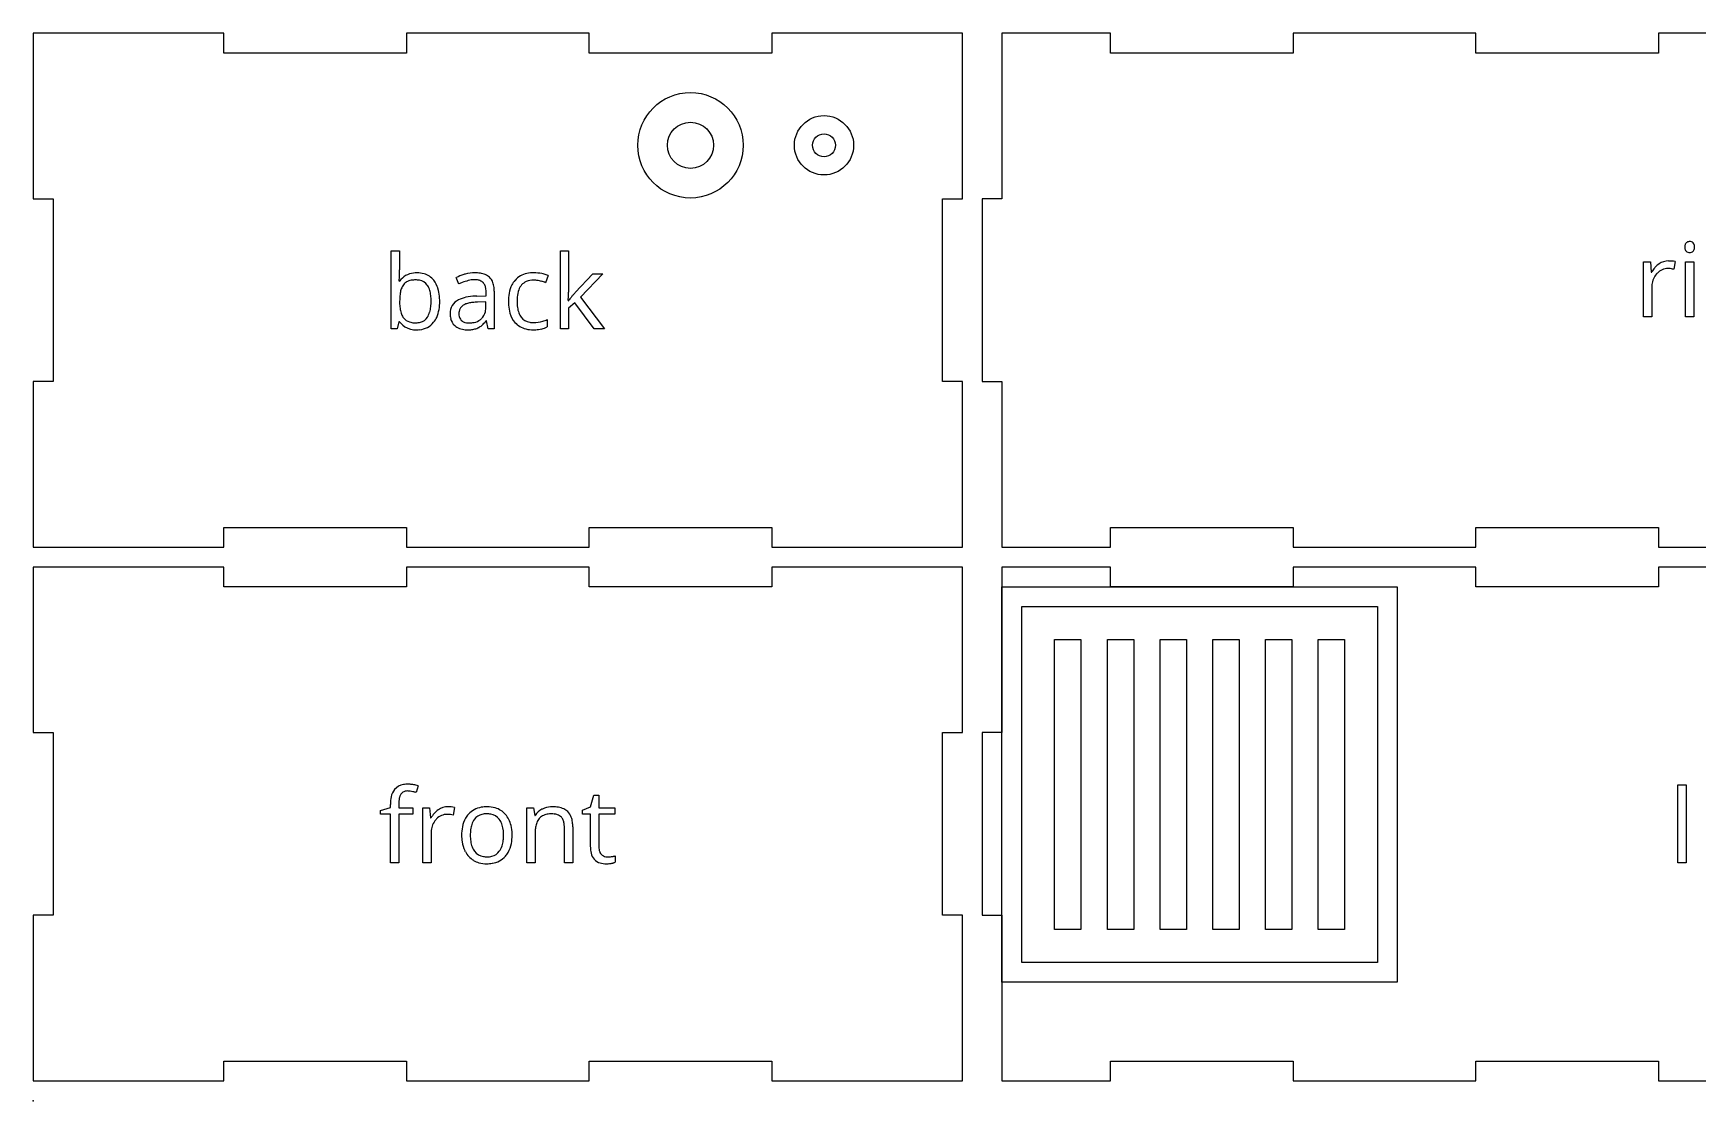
# Model space of a CAD drawing. Header units: centimetres. Extents: x 0 to 52.1, y 0 to 47.2.
# Drawn here: x 0 to 25.26, y 0 to 16.2 of the extents above; entities that cross this region are included whole.
import ezdxf

# ---------------------------------------------------------------- set-up
doc = ezdxf.new("R2010")
doc.units = ezdxf.units.CM
doc.header["$MEASUREMENT"] = 0
for name, color, linetype in [('box v5_back_labelLayer', 7, 'Continuous'), ('box v5_back_outsideCutPath', 7, 'Continuous'), ('box v5_front_labelLayer', 7, 'Continuous'), ('box v5_front_outsideCutPath', 7, 'Continuous'), ('box v5_left_labelLayer', 7, 'Continuous'), ('box v5_left_outsideCutPath', 7, 'Continuous'), ('box v5_right_labelLayer', 7, 'Continuous'), ('box v5_right_outsideCutPath', 7, 'Continuous'), ('box v5_Sketch13', 7, 'Continuous'), ('box v5_Sketch15', 7, 'Continuous'), ('box v5_Sketch16', 7, 'Continuous'), ('box v5_Sketch17', 7, 'Continuous'), ('box v5_Sketch18', 7, 'Continuous'), ('box v5_Sketch19', 7, 'Continuous')]:
    doc.layers.add(name, color=color, linetype=linetype)

msp = doc.modelspace()

# ---------------------------------------------------------------- linework, layer by layer
at = {"layer": 'box v5_back_labelLayer'}
for p, q in [((5.433, 11.715), (5.433, 12.9)), ((5.433, 12.9), (5.559, 12.9)), ((5.559, 12.9), (5.559, 12.612)), ((7.999, 12.9), (8.124, 12.9)), ((7.999, 11.715), (7.999, 12.9)), ((8.124, 12.9), (8.124, 12.272)), ((5.553, 12.439), (5.559, 12.439)), ((6.459, 12.395), (6.42, 12.492)), ((7.813, 12.522), (7.774, 12.414)), ((8.224, 12.264), (8.493, 12.55)), ((8.644, 12.55), (8.305, 12.194)), ((8.493, 12.55), (8.644, 12.55)), ((6.731, 12.211), (6.873, 12.215)), ((6.869, 12.126), (6.743, 12.12)), ((6.869, 12.05), (6.869, 12.126)), ((6.873, 12.215), (6.873, 12.267)), ((6.996, 12.285), (6.996, 11.715)), ((8.118, 12.142), (8.124, 12.142)), ((8.305, 12.194), (8.667, 11.715)), ((8.219, 12.11), (8.124, 12.027)), ((8.124, 12.027), (8.124, 11.715)), ((8.514, 11.715), (8.219, 12.11)), ((5.524, 11.715), (5.433, 11.715)), ((5.55, 11.822), (5.524, 11.715)), ((5.559, 11.822), (5.55, 11.822)), ((6.877, 11.834), (6.871, 11.834)), ((6.902, 11.715), (6.877, 11.834)), ((6.996, 11.715), (6.902, 11.715)), ((7.801, 11.855), (7.801, 11.743)), ((8.124, 11.715), (7.999, 11.715)), ((8.667, 11.715), (8.514, 11.715))]:
    msp.add_line(p, q, dxfattribs=at)
for centre, radius, start, end in [((3.979, 12.563), 1.58, 355.4715, 355.6527), ((3.657, 12.585), 1.902, 355.7238, 358.1259), ((2.923, 12.61), 2.636, 358.1123, 0.0485), ((5.795, 12.274), 0.287, 95.1835, 145.1109), ((5.79, 12.254), 0.216, 143.3382, 161.256), ((5.75, 12.281), 0.168, 120.1403, 142.4249), ((5.774, 12.235), 0.22, 100.4469, 119.6701), ((5.8, 12.102), 0.355, 89.5732, 100.7324), ((5.82, 12.132), 0.432, 89.8743, 96.8145), ((5.805, 12.165), 0.292, 78.6781, 90.375), ((5.825, 12.177), 0.386, 74.2393, 90.5624), ((5.83, 12.271), 0.184, 35.5408, 79.8011), ((5.851, 12.271), 0.289, 38.5631, 74.067), ((5.809, 12.256), 0.21, 32.7036, 35.5241), ((5.785, 12.22), 0.373, 16.4709, 38.4075), ((6.697, 11.979), 0.583, 106.3569, 118.335), ((6.83, 11.634), 0.847, 112.2122, 115.9641), ((6.747, 11.843), 0.621, 103.6227, 112.432), ((6.722, 11.902), 0.664, 104.5163, 106.5489), ((6.703, 11.978), 0.586, 90.0714, 104.6521), ((6.698, 12.048), 0.412, 90.4485, 103.7666), ((6.696, 12.147), 0.312, 83.6507, 90.1753), ((6.706, 12.03), 0.534, 81.568, 90.3249), ((6.709, 12.252), 0.207, 70.5716, 83.9929), ((6.736, 12.325), 0.128, 42.7296, 71.038), ((6.737, 12.231), 0.331, 68.2274, 81.7494), ((6.724, 12.319), 0.141, 20.4094, 41.4479), ((6.78, 12.338), 0.215, 47.8683, 68.2934), ((6.787, 12.352), 0.2, 19.2331, 46.6741), ((6.67, 12.308), 0.324, 6.3379, 19.6815), ((7.665, 12.177), 0.451, 153.0875, 170.1051), ((7.573, 12.221), 0.349, 138.655, 152.6854), ((7.555, 12.233), 0.327, 101.4913, 138.3134), ((7.569, 12.239), 0.212, 114.4266, 161.6633), ((7.589, 12.173), 0.28, 88.7194, 112.5668), ((7.595, 12.069), 0.496, 89.5892, 102.1788), ((7.595, 12.173), 0.28, 87.675, 89.9748), ((7.598, 11.994), 0.571, 77.7702, 89.9475), ((7.591, 12.091), 0.362, 81.691, 87.5079), ((7.568, 11.933), 0.522, 77.2999, 81.7345), ((7.537, 11.786), 0.672, 74.7802, 77.4497), ((7.567, 11.892), 0.563, 68.3294, 74.8831), ((7.587, 11.935), 0.631, 74.6797, 77.9578), ((7.645, 12.146), 0.412, 70.0946, 74.7386), ((7.701, 12.298), 0.25, 63.5034, 70.1862), ((7.727, 12.353), 0.189, 62.9288, 63.1875), ((6.534, 12.134), 0.974, 177.6177, 180.0425), ((6.395, 12.13), 0.836, 179.7763, 185.7075), ((6.241, 12.149), 0.681, 171.0668, 177.8457), ((5.959, 12.194), 0.396, 160.8927, 171.2334), ((5.753, 12.223), 0.275, 15.778, 32.0151), ((5.571, 12.17), 0.464, 6.1649, 16.0396), ((5.29, 12.138), 0.747, 359.7681, 6.3095), ((5.312, 12.132), 0.725, 353.4935, 0.2206), ((5.595, 12.16), 0.571, 5.1339, 16.7973), ((5.427, 12.129), 0.741, 350.6563, 0.338), ((5.356, 12.135), 0.812, 359.8779, 5.4093), ((6.545, 11.955), 0.219, 115.4905, 182.3568), ((6.655, 11.754), 0.448, 101.3568, 117.0799), ((6.743, 11.343), 0.868, 92.4696, 101.7065), ((6.768, 10.976), 1.235, 91.7164, 92.9095), ((6.647, 12.289), 0.224, 7.8273, 20.6042), ((6.509, 12.269), 0.363, 359.6933, 8.0036), ((6.498, 12.286), 0.498, 359.8027, 6.6584), ((7.908, 12.132), 0.698, 169.8979, 180.3689), ((7.975, 12.126), 0.765, 179.9388, 183.9815), ((8.04, 12.131), 0.699, 174.531, 180.1549), ((7.953, 12.125), 0.612, 179.7041, 188.0744), ((7.767, 12.161), 0.425, 160.1418, 175.1368), ((4.013, 12.43), 4.115, 356.033, 356.6442), ((2.896, 12.506), 5.235, 356.0207, 356.0553), ((5.645, 12.335), 2.481, 356.6325, 357.491), ((6.626, 12.292), 1.498, 357.5041, 358.3307), ((7.281, 12.273), 0.843, 358.274, 359.8927), ((8.735, 11.71), 0.749, 142.3234, 144.7075), ((9.134, 11.402), 1.252, 140.4331, 142.3366), ((9.653, 10.975), 1.925, 139.2799, 140.4703), ((10.254, 10.458), 2.717, 138.3418, 139.2877), ((6.066, 12.096), 0.505, 185.5925, 194.2051), ((5.855, 12.041), 0.287, 193.943, 208.0219), ((5.769, 11.998), 0.191, 208.5537, 217.5605), ((5.762, 11.995), 0.183, 218.1691, 253.8047), ((5.828, 11.99), 0.182, 286.0163, 326.8497), ((5.737, 12.05), 0.29, 326.7105, 343.6662), ((5.568, 12.102), 0.467, 343.4172, 353.6369), ((5.799, 12.036), 0.355, 321.3162, 335.5436), ((5.685, 12.085), 0.479, 335.8306, 350.8255), ((6.645, 11.943), 0.318, 179.5457, 192.6949), ((6.537, 11.917), 0.208, 192.0828, 227.4521), ((6.659, 11.945), 0.2, 171.2122, 180.2058), ((6.64, 11.943), 0.181, 179.5266, 192.7787), ((6.595, 11.958), 0.135, 120.9734, 172.418), ((6.578, 11.928), 0.118, 192.3265, 222.058), ((6.628, 11.908), 0.194, 113.5887, 121.6805), ((6.674, 11.796), 0.316, 102.7995, 113.2433), ((6.731, 11.555), 0.564, 96.3545, 102.9953), ((6.773, 11.192), 0.928, 91.8565, 96.4478), ((6.654, 12.021), 0.212, 314.1892, 347.427), ((6.548, 12.047), 0.321, 346.9178, 0.2825), ((6.469, 12.05), 0.4, 359.818, 0.001), ((7.769, 12.108), 0.558, 183.5914, 196.354), ((7.585, 12.052), 0.366, 196.0167, 221.1349), ((7.733, 12.093), 0.389, 187.9315, 200.3885), ((7.614, 12.049), 0.262, 200.4183, 216.6393), ((7.564, 12.013), 0.201, 216.9695, 261.3103), ((5.787, 11.985), 0.28, 215.585, 245.8362), ((5.808, 12.035), 0.334, 245.9802, 255.5456), ((5.796, 12.1), 0.294, 253.1382, 266.8483), ((5.819, 12.083), 0.384, 255.7755, 270.3185), ((5.806, 12.212), 0.407, 266.3776, 270.051), ((5.809, 12.058), 0.252, 269.3869, 285.8631), ((5.822, 12.129), 0.429, 269.9226, 275.5481), ((5.842, 12), 0.299, 274.064, 321.4081), ((6.543, 11.925), 0.218, 227.7689, 237.805), ((6.562, 11.959), 0.256, 238.3273, 258.9184), ((6.574, 11.925), 0.113, 222.5805, 229.2548), ((6.589, 11.945), 0.138, 229.7837, 254.2724), ((6.589, 12.088), 0.388, 258.672, 270.4047), ((6.61, 12.013), 0.209, 253.9397, 266.4534), ((6.592, 12.269), 0.569, 269.9539, 273.1491), ((6.616, 12.089), 0.284, 266.0783, 270.059), ((6.619, 12.152), 0.348, 269.5792, 282.0414), ((6.601, 12.13), 0.43, 272.9335, 281.4139), ((6.629, 11.995), 0.292, 281.2979, 293.7314), ((6.645, 12.04), 0.233, 281.7121, 306.4594), ((6.65, 11.94), 0.233, 294.3932, 304.7372), ((6.656, 12.021), 0.211, 306.9881, 313.856), ((6.588, 12.028), 0.341, 304.8486, 314.8531), ((6.46, 12.159), 0.524, 314.7445, 321.7072), ((7.548, 12.025), 0.32, 221.7976, 256.8021), ((7.586, 12.172), 0.473, 256.4244, 270.489), ((7.586, 12.116), 0.306, 260.1359, 270.2692), ((7.585, 12.34), 0.529, 270.2658, 286.2891), ((7.59, 12.393), 0.693, 269.9655, 272.8643), ((7.601, 12.231), 0.53, 272.5981, 282.1878), ((7.638, 12.064), 0.36, 282.0344, 296.9455), ((7.552, 12.46), 0.654, 286.0461, 292.3654)]:
    msp.add_arc(centre, radius, start, end, dxfattribs=at)
at = {"layer": 'box v5_back_outsideCutPath'}
for p, q in [((2.891, 16.2), (0, 16.2)), ((0, 16.2), (0, 13.686)), ((2.891, 15.9), (2.891, 16.2)), ((8.436, 16.2), (5.664, 16.2)), ((5.664, 16.2), (5.664, 15.9)), ((8.436, 15.9), (8.436, 16.2)), ((14.1, 16.2), (11.209, 16.2)), ((11.209, 16.2), (11.209, 15.9)), ((14.1, 13.686), (14.1, 16.2)), ((5.664, 15.9), (2.891, 15.9)), ((11.209, 15.9), (8.436, 15.9)), ((0, 13.686), (0.3, 13.686)), ((0.3, 13.686), (0.3, 10.914)), ((13.8, 13.686), (14.1, 13.686)), ((13.8, 10.914), (13.8, 13.686)), ((0, 10.914), (0, 8.4)), ((0.3, 10.914), (0, 10.914)), ((14.1, 10.914), (13.8, 10.914)), ((14.1, 8.4), (14.1, 10.914)), ((2.891, 8.4), (2.891, 8.7)), ((2.891, 8.7), (5.664, 8.7)), ((5.664, 8.7), (5.664, 8.4)), ((8.436, 8.7), (11.209, 8.7)), ((8.436, 8.4), (8.436, 8.7)), ((11.209, 8.7), (11.209, 8.4)), ((0, 8.4), (2.891, 8.4)), ((5.664, 8.4), (8.436, 8.4)), ((11.209, 8.4), (14.1, 8.4))]:
    msp.add_line(p, q, dxfattribs=at)
at = {"layer": 'box v5_front_labelLayer'}
for p, q in [((5.843, 4.778), (5.81, 4.676)), ((8.456, 4.461), (8.509, 4.639)), ((8.509, 4.639), (8.582, 4.639)), ((8.582, 4.639), (8.582, 4.446)), ((5.269, 4.405), (5.419, 4.45)), ((5.269, 4.347), (5.269, 4.405)), ((5.419, 4.347), (5.269, 4.347)), ((5.419, 4.45), (5.419, 4.497)), ((5.419, 3.611), (5.419, 4.347)), ((5.545, 4.5), (5.545, 4.446)), ((5.545, 4.446), (5.758, 4.446)), ((5.545, 4.347), (5.545, 3.611)), ((5.758, 4.347), (5.545, 4.347)), ((5.758, 4.446), (5.758, 4.347)), ((5.91, 4.446), (6.014, 4.446)), ((5.91, 3.611), (5.91, 4.446)), ((6.014, 4.446), (6.029, 4.291)), ((6.391, 4.452), (6.373, 4.334)), ((7.489, 3.611), (7.489, 4.446)), ((7.489, 4.446), (7.592, 4.446)), ((7.592, 4.446), (7.613, 4.331)), ((7.613, 4.331), (7.619, 4.331)), ((8.336, 4.408), (8.456, 4.461)), ((8.336, 4.347), (8.336, 4.408)), ((8.456, 4.347), (8.336, 4.347)), ((8.456, 3.851), (8.456, 4.347)), ((8.582, 4.446), (8.824, 4.446)), ((8.824, 4.347), (8.582, 4.347)), ((8.582, 4.347), (8.582, 3.856)), ((8.824, 4.446), (8.824, 4.347)), ((6.029, 4.291), (6.035, 4.291)), ((6.037, 4.059), (6.037, 3.611)), ((7.616, 4.049), (7.616, 3.611)), ((8.06, 3.611), (8.06, 4.151)), ((8.187, 4.155), (8.187, 3.611)), ((5.545, 3.611), (5.419, 3.611)), ((6.037, 3.611), (5.91, 3.611)), ((7.616, 3.611), (7.489, 3.611)), ((8.187, 3.611), (8.06, 3.611)), ((8.831, 3.715), (8.831, 3.618))]:
    msp.add_line(p, q, dxfattribs=at)
for centre, radius, start, end in [((5.685, 4.42), 0.384, 89.6697, 99.9314), ((5.686, 4.397), 0.407, 81.5641, 89.7017), ((5.657, 4.198), 0.609, 75.974, 81.6565), ((5.931, 4.503), 0.512, 167.5776, 180.6587), ((5.69, 4.559), 0.265, 141.7434, 168.2322), ((5.651, 4.579), 0.222, 98.2552, 139.6203), ((5.979, 4.507), 0.433, 171.6527, 178.4384), ((5.806, 4.533), 0.258, 161.8437, 171.7847), ((5.699, 4.569), 0.146, 145.0688, 162.1802), ((5.668, 4.589), 0.11, 102.7677, 144.338), ((5.684, 4.53), 0.171, 89.4859, 103.4198), ((5.684, 4.428), 0.272, 83.0761, 89.7927), ((5.668, 4.295), 0.406, 76.5183, 83.0217), ((5.62, 4.093), 0.614, 71.9613, 76.5918), ((5.608, 3.994), 0.819, 73.2964, 76.0946), ((6.142, 4.5), 0.597, 178.1973, 180.0231), ((6.407, 4.081), 0.427, 139.4139, 150.6033), ((6.33, 4.147), 0.326, 124.2322, 139.4161), ((6.28, 4.127), 0.219, 89.6335, 137.0881), ((6.29, 4.209), 0.252, 89.6797, 124.4406), ((6.282, 4.049), 0.297, 87.3438, 89.9659), ((6.292, 3.88), 0.58, 84.9923, 90.1281), ((6.276, 3.958), 0.388, 81.5885, 87.1917), ((6.252, 3.791), 0.557, 77.4454, 81.6361), ((6.306, 4.037), 0.424, 78.4892, 85.0266), ((6.863, 4.114), 0.349, 138.176, 150.2287), ((6.851, 4.123), 0.334, 99.1759, 137.9833), ((6.854, 4.149), 0.201, 103.4685, 142.3119), ((6.884, 3.97), 0.491, 89.7326, 100.076), ((6.879, 4.053), 0.301, 89.4806, 103.8805), ((6.884, 4.035), 0.319, 79.3454, 90.3175), ((6.89, 4.036), 0.425, 73.5223, 90.5692), ((6.908, 4.143), 0.208, 37.9578, 80.4006), ((6.915, 4.127), 0.331, 41.1446, 73.2134), ((6.867, 4.086), 0.394, 13.5014, 41.0704), ((7.835, 4.194), 0.256, 116.9443, 147.6526), ((7.811, 4.166), 0.178, 118.5439, 139.1927), ((7.862, 4.15), 0.308, 115.8072, 117.6067), ((7.839, 4.113), 0.238, 100.1176, 118.1603), ((7.875, 4.118), 0.342, 94.3227, 115.5454), ((7.866, 3.971), 0.383, 89.5933, 100.3718), ((7.883, 4.047), 0.414, 89.9579, 94.7109), ((7.869, 4.018), 0.335, 84.0198, 90.151), ((7.887, 3.962), 0.499, 80.5585, 90.3538), ((7.882, 4.126), 0.227, 71.0828, 84.3691), ((7.91, 4.205), 0.143, 43.3791, 71.5386), ((7.918, 4.142), 0.316, 65.1094, 80.7638), ((7.903, 4.202), 0.15, 22.7025, 42.342), ((7.954, 4.223), 0.227, 46.5585, 64.8782), ((7.957, 4.232), 0.219, 19.3849, 45.5997), ((7.831, 4.184), 0.355, 6.9634, 19.8363), ((6.42, 4.059), 0.384, 173.6908, 180.0882), ((6.326, 4.074), 0.289, 138.9576, 174.5422), ((6.334, 4.066), 0.3, 135.6208, 138.8378), ((7.157, 4.033), 0.657, 169.2443, 180.3881), ((6.934, 4.078), 0.429, 150.7112, 169.4695), ((7.3, 4.032), 0.668, 173.0086, 180.2464), ((7.058, 4.063), 0.425, 162.0653, 173.1675), ((6.903, 4.114), 0.261, 142.9026, 162.375), ((6.865, 4.113), 0.26, 20.0257, 37.435), ((6.737, 4.065), 0.397, 7.744, 20.069), ((6.506, 4.032), 0.631, 359.7076, 7.8973), ((6.684, 4.038), 0.584, 1.1277, 13.88), ((6.525, 4.029), 0.742, 359.9919, 1.542), ((8.213, 4.059), 0.597, 171.1766, 178.3218), ((8.426, 4.049), 0.81, 178.081, 180.0236), ((7.979, 4.096), 0.36, 159.9534, 171.3801), ((7.835, 4.15), 0.207, 140.1519, 160.3146), ((7.835, 4.174), 0.223, 8.4931, 22.658), ((7.703, 4.153), 0.357, 359.6714, 8.6877), ((7.635, 4.158), 0.552, 359.7631, 7.2116), ((7.133, 4.027), 0.633, 179.7745, 189.0933), ((6.97, 3.999), 0.468, 188.9102, 205.3171), ((6.922, 3.979), 0.416, 205.656, 208.446), ((7.272, 4.026), 0.64, 179.706, 187.9161), ((7.037, 3.992), 0.403, 187.7639, 200.0977), ((6.908, 3.945), 0.265, 200.0846, 216.9132), ((6.855, 3.948), 0.271, 323.0089, 342.639), ((6.7, 3.999), 0.435, 342.3616, 353.7538), ((6.47, 4.027), 0.666, 353.5363, 0.2014), ((6.834, 3.981), 0.429, 330.2507, 349.4117), ((6.614, 4.025), 0.653, 349.1762, 0.3863), ((8.853, 3.846), 0.397, 179.3551, 192.8477), ((8.837, 3.855), 0.255, 179.6417, 189.7506), ((8.747, 3.838), 0.163, 189.5479, 205.7874), ((6.86, 3.941), 0.342, 207.7947, 238.6758), ((6.864, 3.949), 0.352, 238.8116, 253.2428), ((6.86, 3.911), 0.207, 217.3009, 261.7099), ((6.878, 4.002), 0.406, 253.5437, 270.4182), ((6.882, 4.016), 0.314, 260.5033, 270.2477), ((6.883, 4.087), 0.491, 269.7503, 279.8033), ((6.886, 3.995), 0.294, 269.4482, 284.7256), ((6.91, 3.909), 0.204, 284.5662, 322.6334), ((6.914, 3.936), 0.337, 278.8959, 317.9979), ((6.902, 3.946), 0.353, 318.144, 329.7566), ((8.654, 3.792), 0.191, 190.3818, 253.8772), ((8.71, 3.821), 0.123, 206.1295, 221.4084), ((8.693, 3.926), 0.33, 253.7848, 270.8853), ((8.706, 3.818), 0.117, 221.5949, 262.3505), ((8.716, 3.869), 0.169, 261.3267, 270.1913), ((8.698, 3.92), 0.324, 270.0032, 270.7607), ((8.696, 3.99), 0.394, 270.8932, 275.5484), ((8.717, 4.115), 0.415, 269.8803, 278.3029), ((8.681, 4.143), 0.548, 275.5261, 279.294), ((8.694, 4.069), 0.473, 279.1864, 280.1144), ((8.721, 4.083), 0.382, 278.4153, 279.0084), ((8.716, 3.954), 0.356, 280.0071, 283.3734), ((8.674, 4.381), 0.684, 278.959, 280.5105), ((8.747, 3.822), 0.22, 283.307, 288.1197), ((8.719, 4.142), 0.442, 280.4848, 282.6269), ((8.758, 3.969), 0.264, 282.5877, 285.5794), ((8.777, 3.731), 0.124, 287.9888, 295.3048), ((8.777, 3.897), 0.19, 285.724, 286.257)]:
    msp.add_arc(centre, radius, start, end, dxfattribs=at)
at = {"layer": 'box v5_front_outsideCutPath'}
for p, q in [((2.891, 8.1), (0, 8.1)), ((0, 8.1), (0, 5.586)), ((2.891, 7.8), (2.891, 8.1)), ((8.436, 8.1), (5.664, 8.1)), ((5.664, 8.1), (5.664, 7.8)), ((8.436, 7.8), (8.436, 8.1)), ((14.1, 8.1), (11.209, 8.1)), ((11.209, 8.1), (11.209, 7.8)), ((14.1, 5.586), (14.1, 8.1)), ((5.664, 7.8), (2.891, 7.8)), ((11.209, 7.8), (8.436, 7.8)), ((0, 5.586), (0.3, 5.586)), ((0.3, 5.586), (0.3, 2.814)), ((13.8, 2.814), (13.8, 5.586)), ((13.8, 5.586), (14.1, 5.586)), ((0, 2.814), (0, 0.3)), ((0.3, 2.814), (0, 2.814)), ((14.1, 2.814), (13.8, 2.814)), ((14.1, 0.3), (14.1, 2.814)), ((2.891, 0.3), (2.891, 0.6)), ((2.891, 0.6), (5.664, 0.6)), ((5.664, 0.6), (5.664, 0.3)), ((8.436, 0.3), (8.436, 0.6)), ((8.436, 0.6), (11.209, 0.6)), ((11.209, 0.6), (11.209, 0.3)), ((0, 0.3), (2.891, 0.3)), ((5.664, 0.3), (8.436, 0.3)), ((11.209, 0.3), (14.1, 0.3))]:
    msp.add_line(p, q, dxfattribs=at)
at = {"layer": 'box v5_left_labelLayer'}
for p, q in [((24.959, 4.796), (25.085, 4.796)), ((24.959, 3.611), (24.959, 4.796)), ((25.085, 4.796), (25.085, 3.611)), ((25.085, 3.611), (24.959, 3.611))]:
    msp.add_line(p, q, dxfattribs=at)
at = {"layer": 'box v5_left_outsideCutPath'}
for p, q in [((16.347, 8.1), (14.7, 8.1)), ((14.7, 8.1), (14.7, 5.586)), ((16.347, 7.8), (16.347, 8.1)), ((21.891, 8.1), (19.119, 8.1)), ((19.119, 8.1), (19.119, 7.8)), ((21.891, 7.8), (21.891, 8.1)), ((27.436, 8.1), (24.664, 8.1)), ((24.664, 8.1), (24.664, 7.8)), ((19.119, 7.8), (16.347, 7.8)), ((24.664, 7.8), (21.891, 7.8)), ((14.4, 5.586), (14.4, 2.814)), ((14.7, 5.586), (14.4, 5.586)), ((14.4, 2.814), (14.7, 2.814)), ((14.7, 2.814), (14.7, 0.3)), ((16.347, 0.6), (19.119, 0.6)), ((16.347, 0.3), (16.347, 0.6)), ((19.119, 0.6), (19.119, 0.3)), ((21.891, 0.3), (21.891, 0.6)), ((21.891, 0.6), (24.664, 0.6)), ((24.664, 0.6), (24.664, 0.3)), ((14.7, 0.3), (16.347, 0.3)), ((19.119, 0.3), (21.891, 0.3)), ((24.664, 0.3), (27.436, 0.3))]:
    msp.add_line(p, q, dxfattribs=at)
at = {"layer": 'box v5_right_labelLayer'}
for p, q in [((24.436, 11.895), (24.436, 12.73)), ((24.436, 12.73), (24.541, 12.73)), ((24.541, 12.73), (24.555, 12.575)), ((24.917, 12.736), (24.899, 12.618)), ((25.073, 12.73), (25.2, 12.73)), ((25.073, 11.895), (25.073, 12.73)), ((25.2, 12.73), (25.2, 11.895)), ((24.555, 12.575), (24.561, 12.575)), ((24.563, 12.343), (24.563, 11.895)), ((24.563, 11.895), (24.436, 11.895)), ((25.2, 11.895), (25.073, 11.895))]:
    msp.add_line(p, q, dxfattribs=at)
for centre, radius, start, end in [((25.203, 12.957), 0.14, 170.8452, 180.3545), ((25.212, 12.956), 0.149, 179.8806, 185.3686), ((25.166, 12.951), 0.103, 184.9925, 198.2041), ((25.15, 12.965), 0.0869, 155.968, 171.0515), ((25.13, 12.938), 0.0653, 197.7933, 224.8942), ((25.125, 12.977), 0.0591, 133.7881, 155.9171), ((25.134, 12.966), 0.0731, 92.6446, 133.4711), ((25.134, 12.943), 0.0709, 225.1301, 249.9002), ((25.137, 12.943), 0.0965, 89.9694, 93.7642), ((25.138, 12.965), 0.0745, 46.3709, 90.8879), ((25.138, 12.945), 0.0738, 269.1789, 314.2807), ((25.146, 12.973), 0.0638, 17.7252, 46.4474), ((25.147, 12.937), 0.0617, 313.6154, 332.2677), ((25.129, 12.946), 0.0824, 332.6322, 350.0705), ((25.111, 12.961), 0.1, 4.9428, 18.19), ((25.081, 12.955), 0.131, 349.8345, 0.389), ((25.067, 12.956), 0.145, 359.8848, 5.3181), ((24.933, 12.365), 0.427, 139.4139, 150.6033), ((24.857, 12.431), 0.326, 124.2322, 139.4161), ((24.807, 12.411), 0.219, 89.6335, 137.0881), ((24.816, 12.493), 0.252, 89.6797, 124.4406), ((24.808, 12.333), 0.297, 87.3438, 89.9659), ((24.818, 12.164), 0.58, 84.9923, 90.1281), ((24.832, 12.321), 0.424, 78.4892, 85.0266), ((25.136, 12.952), 0.0803, 250.5, 270.5979), ((24.947, 12.343), 0.384, 173.6908, 180.0882), ((24.853, 12.358), 0.289, 138.9576, 174.5422), ((24.86, 12.35), 0.3, 135.6208, 138.8378), ((24.803, 12.242), 0.388, 81.5885, 87.1917), ((24.778, 12.074), 0.557, 77.4454, 81.6361)]:
    msp.add_arc(centre, radius, start, end, dxfattribs=at)
at = {"layer": 'box v5_right_outsideCutPath'}
for p, q in [((14.7, 16.2), (14.7, 13.686)), ((16.347, 16.2), (14.7, 16.2)), ((16.347, 15.9), (16.347, 16.2)), ((21.891, 16.2), (19.119, 16.2)), ((19.119, 16.2), (19.119, 15.9)), ((21.891, 15.9), (21.891, 16.2)), ((27.436, 16.2), (24.664, 16.2)), ((24.664, 16.2), (24.664, 15.9)), ((19.119, 15.9), (16.347, 15.9)), ((24.664, 15.9), (21.891, 15.9)), ((14.7, 13.686), (14.4, 13.686)), ((14.4, 13.686), (14.4, 10.914)), ((14.4, 10.914), (14.7, 10.914)), ((14.7, 10.914), (14.7, 8.4)), ((16.347, 8.4), (16.347, 8.7)), ((16.347, 8.7), (19.119, 8.7)), ((19.119, 8.7), (19.119, 8.4)), ((21.891, 8.7), (24.664, 8.7)), ((21.891, 8.4), (21.891, 8.7)), ((24.664, 8.7), (24.664, 8.4)), ((14.7, 8.4), (16.347, 8.4)), ((19.119, 8.4), (21.891, 8.4)), ((24.664, 8.4), (27.436, 8.4))]:
    msp.add_line(p, q, dxfattribs=at)
at = {"layer": 'box v5_Sketch13'}
for p, q in [((16.347, 16.2, 0.3), (14.7, 16.2, 0.3)), ((14.7, 16.2, 0.3), (14.7, 13.686, 0.3)), ((16.347, 15.9, 0.3), (16.347, 16.2, 0.3)), ((19.119, 16.2, 0.3), (19.119, 15.9, 0.3)), ((21.891, 16.2, 0.3), (19.119, 16.2, 0.3)), ((21.891, 15.9, 0.3), (21.891, 16.2, 0.3)), ((27.436, 16.2, 0.3), (24.664, 16.2, 0.3)), ((24.664, 16.2, 0.3), (24.664, 15.9, 0.3)), ((19.119, 15.9, 0.3), (16.347, 15.9, 0.3)), ((24.664, 15.9, 0.3), (21.891, 15.9, 0.3)), ((14.7, 13.686, 0.3), (14.4, 13.686, 0.3)), ((14.4, 13.686, 0.3), (14.4, 10.914, 0.3)), ((14.4, 10.914, 0.3), (14.7, 10.914, 0.3)), ((14.7, 10.914, 0.3), (14.7, 8.4, 0.3)), ((16.347, 8.4, 0.3), (16.347, 8.7, 0.3)), ((16.347, 8.7, 0.3), (19.119, 8.7, 0.3)), ((19.119, 8.7, 0.3), (19.119, 8.4, 0.3)), ((21.891, 8.4, 0.3), (21.891, 8.7, 0.3)), ((21.891, 8.7, 0.3), (24.664, 8.7, 0.3)), ((24.664, 8.7, 0.3), (24.664, 8.4, 0.3)), ((14.7, 8.4, 0.3), (16.347, 8.4, 0.3)), ((19.119, 8.4, 0.3), (21.891, 8.4, 0.3)), ((24.664, 8.4, 0.3), (27.436, 8.4, 0.3))]:
    msp.add_line(p, q, dxfattribs=at)
msp.add_point((0, 0, 0.3), dxfattribs=at)
at = {"layer": 'box v5_Sketch15'}
msp.add_point((0, 0, 0.3), dxfattribs=at)
at = {"layer": 'box v5_Sketch16'}
for p, q in [((16.347, 8.1, 0.3), (14.7, 8.1, 0.3)), ((14.7, 8.1, 0.3), (14.7, 5.586, 0.3)), ((16.347, 7.8, 0.3), (16.347, 8.1, 0.3)), ((21.891, 8.1, 0.3), (19.119, 8.1, 0.3)), ((19.119, 8.1, 0.3), (19.119, 7.8, 0.3)), ((21.891, 7.8, 0.3), (21.891, 8.1, 0.3)), ((27.436, 8.1, 0.3), (24.664, 8.1, 0.3)), ((24.664, 8.1, 0.3), (24.664, 7.8, 0.3)), ((19.119, 7.8, 0.3), (16.347, 7.8, 0.3)), ((24.664, 7.8, 0.3), (21.891, 7.8, 0.3)), ((14.7, 5.586, 0.3), (14.4, 5.586, 0.3)), ((14.4, 5.586, 0.3), (14.4, 2.814, 0.3)), ((14.4, 2.814, 0.3), (14.7, 2.814, 0.3)), ((14.7, 2.814, 0.3), (14.7, 0.3, 0.3)), ((16.347, 0.3, 0.3), (16.347, 0.6, 0.3)), ((16.347, 0.6, 0.3), (19.119, 0.6, 0.3)), ((19.119, 0.6, 0.3), (19.119, 0.3, 0.3)), ((21.891, 0.3, 0.3), (21.891, 0.6, 0.3)), ((21.891, 0.6, 0.3), (24.664, 0.6, 0.3)), ((24.664, 0.6, 0.3), (24.664, 0.3, 0.3)), ((14.7, 0.3, 0.3), (16.347, 0.3, 0.3)), ((19.119, 0.3, 0.3), (21.891, 0.3, 0.3)), ((24.664, 0.3, 0.3), (27.436, 0.3, 0.3))]:
    msp.add_line(p, q, dxfattribs=at)
msp.add_point((0, 0, 0.3), dxfattribs=at)
at = {"layer": 'box v5_Sketch17'}
for p, q in [((2.891, 16.2, 0.3), (0, 16.2, 0.3)), ((0, 16.2, 0.3), (0, 13.686, 0.3)), ((2.891, 15.9, 0.3), (2.891, 16.2, 0.3)), ((8.436, 16.2, 0.3), (5.664, 16.2, 0.3)), ((5.664, 16.2, 0.3), (5.664, 15.9, 0.3)), ((8.436, 15.9, 0.3), (8.436, 16.2, 0.3)), ((14.1, 16.2, 0.3), (11.209, 16.2, 0.3)), ((11.209, 16.2, 0.3), (11.209, 15.9, 0.3)), ((14.1, 13.686, 0.3), (14.1, 16.2, 0.3)), ((5.664, 15.9, 0.3), (2.891, 15.9, 0.3)), ((11.209, 15.9, 0.3), (8.436, 15.9, 0.3)), ((0, 13.686, 0.3), (0.3, 13.686, 0.3)), ((0.3, 13.686, 0.3), (0.3, 10.914, 0.3)), ((13.8, 10.914, 0.3), (13.8, 13.686, 0.3)), ((13.8, 13.686, 0.3), (14.1, 13.686, 0.3)), ((0.3, 10.914, 0.3), (0, 10.914, 0.3)), ((0, 10.914, 0.3), (0, 8.4, 0.3)), ((14.1, 10.914, 0.3), (13.8, 10.914, 0.3)), ((14.1, 8.4, 0.3), (14.1, 10.914, 0.3)), ((2.891, 8.7, 0.3), (5.664, 8.7, 0.3)), ((2.891, 8.4, 0.3), (2.891, 8.7, 0.3)), ((5.664, 8.7, 0.3), (5.664, 8.4, 0.3)), ((8.436, 8.7, 0.3), (11.209, 8.7, 0.3)), ((8.436, 8.4, 0.3), (8.436, 8.7, 0.3)), ((11.209, 8.7, 0.3), (11.209, 8.4, 0.3)), ((0, 8.4, 0.3), (2.891, 8.4, 0.3)), ((5.664, 8.4, 0.3), (8.436, 8.4, 0.3)), ((11.209, 8.4, 0.3), (14.1, 8.4, 0.3))]:
    msp.add_line(p, q, dxfattribs=at)
for centre, radius in [((9.973, 14.5, 0.3), 0.8), ((12, 14.5, 0.3), 0.45), ((9.973, 14.5, 0.3), 0.35), ((12, 14.5, 0.3), 0.175)]:
    msp.add_circle(centre, radius, dxfattribs=at)
msp.add_point((0, 0, 0.3), dxfattribs=at)
at = {"layer": 'box v5_Sketch18'}
for p, q in [((14.7, 7.8, 0.3), (20.7, 7.8, 0.3)), ((14.7, 1.8, 0.3), (14.7, 7.8, 0.3)), ((20.7, 7.8, 0.3), (20.7, 1.8, 0.3)), ((15, 7.5, 0.3), (20.4, 7.5, 0.3)), ((15, 2.1, 0.3), (15, 7.5, 0.3)), ((20.4, 7.5, 0.3), (20.4, 2.1, 0.3)), ((15.5, 7, 0.3), (15.9, 7, 0.3)), ((15.5, 2.6, 0.3), (15.5, 7, 0.3)), ((15.9, 7, 0.3), (15.9, 2.6, 0.3)), ((16.3, 7, 0.3), (16.7, 7, 0.3)), ((16.3, 2.6, 0.3), (16.3, 7, 0.3)), ((16.7, 7, 0.3), (16.7, 2.6, 0.3)), ((17.1, 2.6, 0.3), (17.1, 7, 0.3)), ((17.1, 7, 0.3), (17.5, 7, 0.3)), ((17.5, 7, 0.3), (17.5, 2.6, 0.3)), ((17.9, 7, 0.3), (18.3, 7, 0.3)), ((17.9, 2.6, 0.3), (17.9, 7, 0.3)), ((18.3, 7, 0.3), (18.3, 2.6, 0.3)), ((18.7, 7, 0.3), (19.1, 7, 0.3)), ((18.7, 2.6, 0.3), (18.7, 7, 0.3)), ((19.1, 7, 0.3), (19.1, 2.6, 0.3)), ((19.5, 7, 0.3), (19.9, 7, 0.3)), ((19.5, 2.6, 0.3), (19.5, 7, 0.3)), ((19.9, 7, 0.3), (19.9, 2.6, 0.3)), ((15.9, 2.6, 0.3), (15.5, 2.6, 0.3)), ((16.7, 2.6, 0.3), (16.3, 2.6, 0.3)), ((17.5, 2.6, 0.3), (17.1, 2.6, 0.3)), ((18.3, 2.6, 0.3), (17.9, 2.6, 0.3)), ((19.1, 2.6, 0.3), (18.7, 2.6, 0.3)), ((19.9, 2.6, 0.3), (19.5, 2.6, 0.3)), ((20.4, 2.1, 0.3), (15, 2.1, 0.3)), ((20.7, 1.8, 0.3), (14.7, 1.8, 0.3))]:
    msp.add_line(p, q, dxfattribs=at)
msp.add_point((0, 0, 0.3), dxfattribs=at)
at = {"layer": 'box v5_Sketch19'}
msp.add_point((0, 0, 0.3), dxfattribs=at)

doc.saveas('drawing.dxf')
